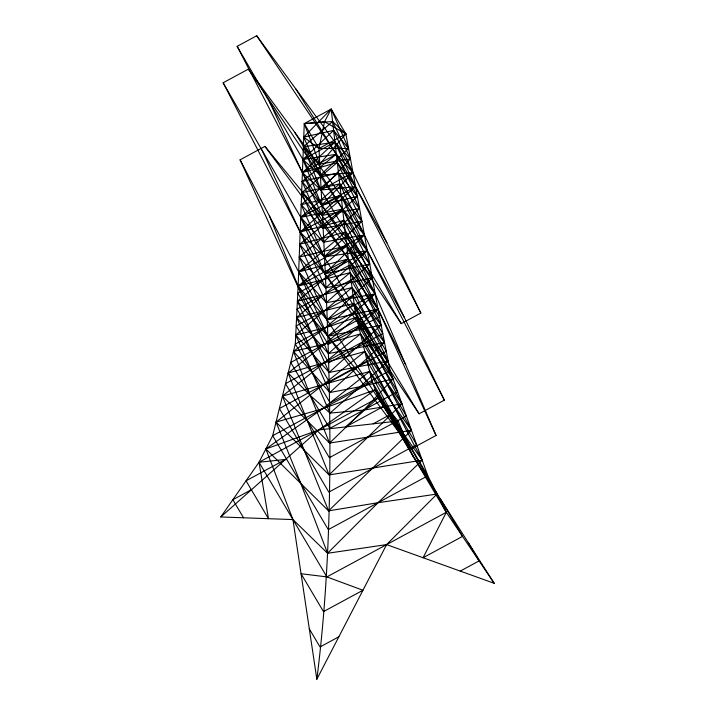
<?xml version="1.0" encoding="UTF-8"?>
<svg xmlns="http://www.w3.org/2000/svg" width="715" height="715" viewBox="0 0 715 715"><rect width="100%" height="100%" fill="white"/><g stroke="black" fill="none" stroke-linecap="round" stroke-linejoin="round"><path stroke-width="1.07" d="M316.852 679.25C339.035 503.128 328.185 325.119 318.979 148.506L324.538 121.72L331.179 109.064L345.899 133.937L378.003 309.166L390.024 370.531L427.793 475.797L446.303 512.306L494.199 583.306L386.601 544.607L327.586 553.267L292.953 519.582L265.855 448.975L322.438 408.783L369.673 371.469L411.483 430.341L328.56 510.868L265.855 448.975L318.729 429.947L398.148 421.019L412.367 454.981L437.044 494.047L386.601 544.607L316.852 679.25L292.953 519.582L220.801 516.963L259.018 462.256L272.683 435.694L295.295 344.022L298.137 286.116L304.259 123.632L331.179 109.064L348.562 148.479L320.24 175.22L302.91 159.508L237.148 46.332L256.712 35.75L334.96 142.16L352.987 172.628L420.849 313.045L401.285 323.627L321.652 205.116L302.409 172.619L237.148 46.332M270.029 102.915L302.409 172.619L320.937 189.967L350.466 158.864L332.6 121.505L304.259 123.632L319.712 164.084L350.466 158.864L334.96 142.16L303.383 146.745L320.937 189.967L401.285 323.627M256.712 35.75L336.336 154.261L352.987 172.628L320.24 175.22L303.75 137.11L333.61 130.389L352.987 172.628L321.652 205.116L361.111 256.801M248.4 69.114L342.601 209.102L364.418 234.985L324.896 273.827L419.097 413.815L444.346 400.15L339.714 183.844L301.65 192.791L323.403 242.179L364.418 234.985L341.055 195.517L248.4 69.114L223.152 82.779L300.175 232.062L325.557 287.931L372.265 277.822L343.888 220.363L300.175 232.062L261.94 150.052M295.831 88.955L336.336 154.261L357.339 196.366L321.652 205.116L302.91 159.508L333.61 130.389L348.562 148.479L318.979 148.506L303.75 137.11L331.179 109.064L348.303 258.982L355.158 311.633L372.193 381.864L378.441 397.647L446.303 512.306L423.083 557.727L462.551 536.384L440.118 498.498L446.303 512.306L326.889 576.907L301.06 573.725L323.484 611.611L362.943 590.268L326.889 576.907L259.018 462.256L378.441 397.647L398.148 421.019M444.346 400.15L367.322 250.867L341.055 195.517L300.175 232.062L324.092 256.801L361.915 221.346L338.463 172.878L302.079 181.512L322.751 228.442L361.915 221.346L341.055 195.517L301.203 204.687L324.092 256.801L419.097 413.815M420.849 313.045L355.578 186.767L334.96 142.16L302.409 172.619L322.134 215.403L359.565 208.53L337.274 162.475L302.409 172.619L336.336 154.261L355.578 186.767L386.913 242.832M405.628 364.668L378.003 309.166L327.068 319.909L299.228 257.051L346.802 245.889L375.205 293.865L326.255 302.713L299.71 244.262L345.238 232.161L375.205 293.865L436.061 435.462L411.197 448.913L327.068 319.909L372.265 277.822L346.802 245.889L264.943 146.378L240.079 159.829L328.444 353.603L384.527 342.485L350.082 272.656L298.137 286.116L269.376 215.876M264.943 146.378L348.303 258.982L375.205 293.865L327.845 336.309L411.197 448.913M220.801 516.963L318.729 429.947L375.312 389.755L399.989 428.83L437.044 494.047L378.038 502.708L328.56 510.868L282.452 396.11L360.557 333.887L393.053 378.977L363.703 410.07L329.561 443.068L282.452 396.11L369.673 371.469L399.989 428.83L422.199 460.21L378.038 502.708L327.586 553.267L300.488 482.661L276.035 422.127L364.838 351.539L401.991 403.886L329.097 474.912L276.035 422.127L322.438 408.783L375.312 389.755L412.367 454.981L494.199 583.306M371.594 335.308L324.896 273.827L300.729 217.333L339.714 183.844L359.565 208.53L323.403 242.179L300.729 217.333L223.152 82.779M369.137 384.411L327.845 336.309L298.673 271.932L345.238 232.161L369.735 264.032L326.255 302.713L298.673 271.932L240.079 159.829M436.061 435.462L378.003 309.166L346.802 245.889L298.137 286.116L327.845 336.309L381.131 325.111L348.303 258.982L305.877 196.133M302.91 159.508L336.336 154.261L302.079 181.512L321.652 205.116L355.578 186.767L322.134 215.403L301.65 192.791L337.274 162.475L355.578 186.767L320.937 189.967L302.91 159.508L334.96 142.16M320.937 189.967L352.987 172.628M404.377 317.567L367.322 250.867L324.092 256.801L300.729 217.333L341.055 195.517M324.092 256.801L364.418 234.985M375.205 293.865L327.068 319.909L298.673 271.932L346.802 245.889M251.689 489.516L232.858 499.705L243.556 517.794M373.096 423.843L391.927 413.645L402.634 431.735M338.856 636.779L320.025 646.968L309.318 628.887M460.254 571.097L479.095 560.909L468.388 542.828M298.673 271.932L348.303 258.982L378.003 309.166L328.444 353.603L296.591 317.558L350.082 272.656L378.003 309.166L327.845 336.309L297.395 301.158L348.303 258.982L298.137 286.116L327.068 319.909M300.729 217.333L342.601 209.102L367.322 250.867L325.557 287.931L299.228 257.051L343.888 220.363L367.322 250.867L324.896 273.827L299.71 244.262L342.601 209.102L294.723 132.32M345.899 133.937L319.712 164.084L303.383 146.745L332.6 121.505L345.899 133.937L318.979 148.506L304.259 123.632L324.538 121.72L345.899 133.937M357.339 196.366L322.751 228.442L301.203 204.687L338.463 172.878L357.339 196.366M357.858 366.786L329.803 392.544L293.481 351.378L325.227 327.828L354.095 303.428L384.527 342.485L357.858 366.786L329.106 372.47L295.742 335.004L352.021 287.564L381.131 325.111L329.106 372.47L297.395 301.158L352.021 287.564L388.156 360.977L360.092 386.726L330.008 413.082L310.265 395.449L288.136 373.069L324.664 344.121L356.526 317.272L372.595 341.082L388.156 360.977L357.858 366.786M378.441 397.647L345.658 426.927L385.117 405.575L407.55 443.461L378.441 397.647M342.601 209.102L300.175 232.062L324.896 273.827L369.735 264.032L342.601 209.102M349.135 265.408L297.789 293.186L328.122 344.433L379.468 316.656L349.135 265.408M351.029 279.905L297.011 309.13L328.766 362.782L382.784 333.556L351.029 279.905M353.022 295.224L296.18 325.977L329.436 382.159L386.279 351.414L353.022 295.224M355.158 311.633L295.295 344.022L330.16 402.92L390.024 370.531L355.158 311.633M358.59 325.772L290.746 362.478L329.785 428.419L397.629 391.722L358.59 325.772M362.523 342.002L285.517 383.66L329.347 457.707L406.352 416.05L362.523 342.002M367.153 361.075L279.377 408.56L328.837 492.117L416.613 444.632L367.153 361.075M372.193 381.864L272.683 435.694L328.283 529.627L427.793 475.797L372.193 381.864M285.517 459.459L246.058 480.811L268.483 518.697L259.018 462.256L285.517 459.459M356.526 317.272L325.227 327.828L295.742 335.004L330.008 413.082L363.703 410.07L401.991 403.886L356.526 317.272M360.557 333.887L324.664 344.121L293.481 351.378L310.265 395.449L329.561 443.068L411.483 430.341L360.557 333.887M324.02 362.827L288.136 373.069L329.097 474.912L422.199 460.21L364.838 351.539L324.02 362.827M324.601 310.605L296.591 317.558L329.803 392.544L360.092 386.726L393.053 378.977L372.595 341.082L354.095 303.428L324.601 310.605"/></g></svg>
